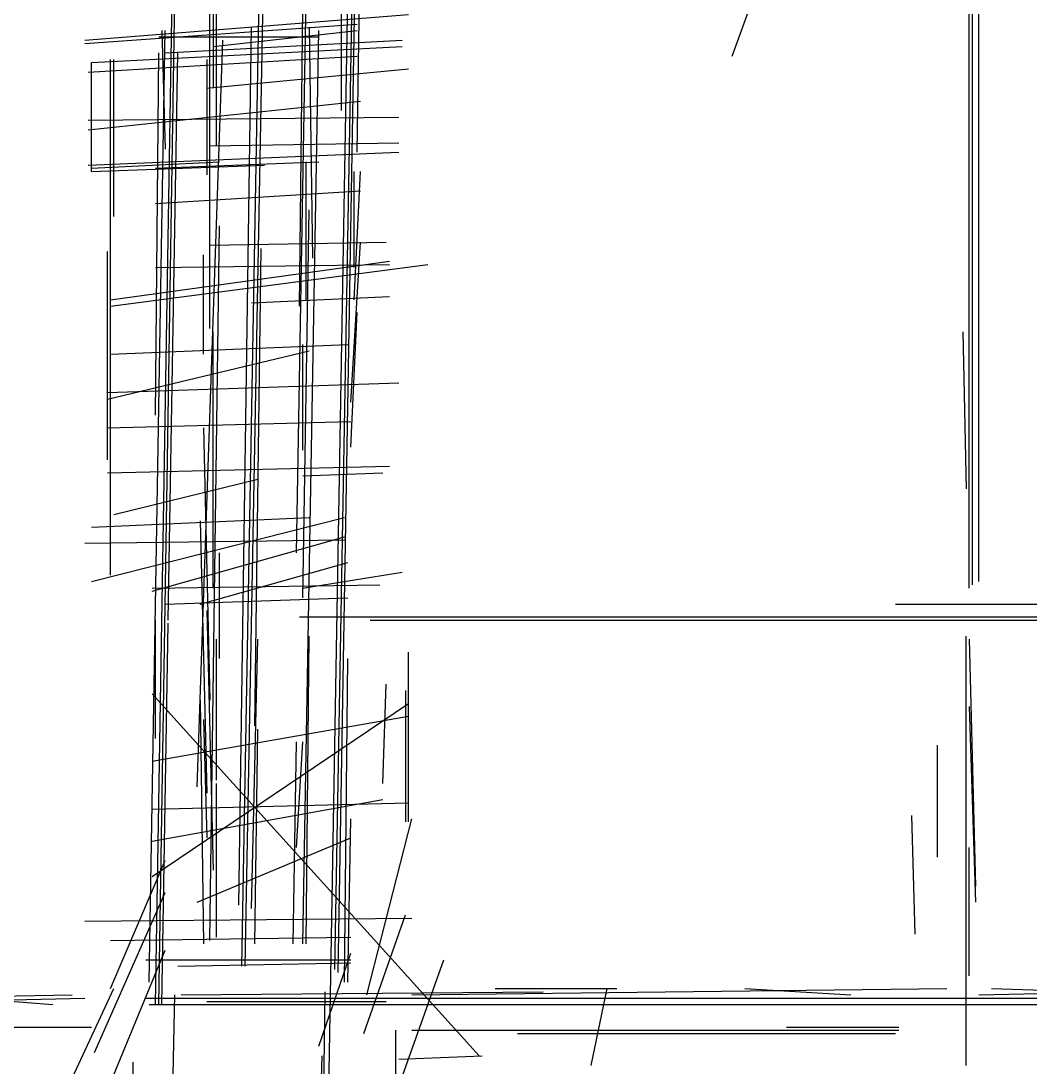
# Model space of a CAD drawing. Header units: metres. Extents: x 0.1 to 46.8, y -33.1 to 0.
# Drawn here: x 4.87 to 8.02, y -19.795 to -16.53 of the extents above; entities that cross this region are included whole.
import ezdxf

# ---------------------------------------------------------------- set-up
doc = ezdxf.new("R2010")
doc.units = ezdxf.units.M
doc.layers.add('Lines', color=7, linetype='Continuous')
doc.layers.add('Walls', color=2, linetype='Continuous')

msp = doc.modelspace()

# ---------------------------------------------------------------- linework, layer by layer
at = {"layer": 'Lines'}
for p, q in [((5.76, -23.91), (6.05, -7.4)), ((5.56, -19.48), (5.77, -7.6)), ((5.85, -19.49), (6.06, -7.59)), ((5.29, -19.6), (5.49, -7.62)), ((5.86, -19.5), (6.06, -7.83)), ((5.57, -19.48), (5.68, -13.58)), ((5.73, -18.19), (5.81, -13.59)), ((5.3, -19.6), (5.39, -14.01)), ((5.46, -17.49), (5.46, -14.07)), ((5.92, -16.94), (5.96, -14.13)), ((7.84, -18.29), (7.84, -15.15)), ((5.48, -16.92), (5.48, -15.21)), ((7.83, -18.3), (7.83, -15.25)), ((7.86, -18.28), (7.86, -15.36)), ((5.47, -16.18), (5.47, -16.74)), ((7.09, -16.64), (7.17, -16.42)), ((5.87, -16.46), (5.87, -16.81)), ((5.07, -16.59), (6.08, -16.51)), ((5.74, -17.42), (5.75, -16.49)), ((5.07, -16.6), (5.92, -16.54)), ((5.55, -19.29), (5.59, -16.55)), ((5.77, -16.55), (5.78, -17.27)), ((5.27, -19.53), (5.32, -16.56)), ((5.3, -16.58), (5.8, -16.58)), ((5.31, -16.56), (5.32, -16.93)), ((5.47, -16.61), (5.92, -16.56)), ((5.75, -19.41), (5.8, -16.56)), ((5.09, -16.66), (6.06, -16.61)), ((5.32, -16.63), (6.06, -16.59)), ((5.42, -18.92), (5.5, -16.59)), ((5.08, -16.69), (5.92, -16.64)), ((5.15, -18.26), (5.15, -16.65)), ((5.16, -17.14), (5.16, -16.65)), ((5.29, -17.76), (5.3, -16.63)), ((5.33, -18.4), (5.36, -16.63)), ((5.45, -16.65), (5.45, -17.01)), ((5.09, -17), (5.09, -16.66)), ((5.45, -16.74), (6.08, -16.68)), ((5.08, -16.87), (5.93, -16.78)), ((5.08, -16.84), (6.05, -16.83)), ((5.46, -16.92), (6.05, -16.91)), ((5.08, -16.98), (6.05, -16.94)), ((5.09, -16.99), (5.49, -16.97)), ((5.29, -16.99), (5.8, -16.97)), ((5.76, -17.4), (5.76, -16.97)), ((5.09, -17), (5.63, -16.98)), ((5.91, -17.3), (5.91, -17)), ((5.91, -17.4), (5.93, -17)), ((5.29, -17.1), (5.93, -17.06)), ((5.75, -18.33), (5.77, -17.12)), ((5.46, -19.4), (5.49, -17.17)), ((5.46, -17.23), (6.01, -17.22)), ((5.9, -17.72), (5.93, -17.22)), ((5.14, -17.9), (5.14, -17.25)), ((5.44, -17.57), (5.44, -17.26)), ((5.6, -18.73), (5.62, -17.24)), ((5.15, -17.4), (6.02, -17.28)), ((5.15, -17.42), (6.14, -17.29)), ((5.29, -17.3), (6.02, -17.29)), ((5.59, -17.41), (6.02, -17.39)), ((5.9, -17.86), (5.92, -17.44)), ((5.47, -18.3), (5.47, -17.5)), ((7.81, -17.5), (7.82, -17.99)), ((5.14, -17.71), (5.77, -17.56)), ((5.15, -17.57), (5.89, -17.54)), ((5.75, -17.87), (5.75, -17.54)), ((5.14, -17.69), (6.05, -17.66)), ((5.14, -17.8), (5.9, -17.78)), ((5.44, -17.8), (5.46, -18.65)), ((5.14, -17.94), (6.02, -17.92)), ((5.75, -17.95), (6, -17.94)), ((5.16, -18.07), (5.61, -17.96)), ((5.09, -18.28), (5.88, -18.08)), ((5.09, -18.11), (5.77, -18.08)), ((5.43, -18.09), (5.45, -18.94)), ((5.07, -18.16), (5.88, -18.15)), ((5.28, -18.31), (5.88, -18.14)), ((5.49, -18.52), (5.49, -18.19)), ((5.43, -18.35), (5.89, -18.22)), ((5.75, -18.3), (6.06, -18.25)), ((5.28, -18.3), (5.99, -18.29)), ((5.32, -18.35), (5.89, -18.33)), ((5.45, -18.37), (5.47, -19.18)), ((7.6, -18.35), (8.1, -18.35)), ((5.29, -18.77), (5.29, -18.4)), ((5.31, -19.6), (5.33, -18.41)), ((5.74, -18.39), (31.5, -18.39)), ((5.96, -18.4), (31.5, -18.4)), ((5.48, -18.9), (5.48, -18.46)), ((5.59, -19.3), (5.61, -18.46)), ((5.76, -19.41), (5.77, -18.45)), ((7.82, -19.79), (7.82, -18.45)), ((7.83, -18.46), (7.85, -19.23)), ((6.08, -19.03), (6.08, -18.5)), ((5.88, -19.53), (5.89, -18.52)), ((6, -18.91), (6.01, -18.6)), ((5.28, -18.63), (6.3, -19.76)), ((6.07, -18.62), (6.07, -19.03)), ((5.28, -19.2), (6.08, -18.66)), ((5.43, -18.65), (5.44, -19.41)), ((7.83, -18.67), (7.85, -19.28)), ((5.28, -18.84), (6.08, -18.7)), ((5.44, -18.71), (5.45, -19.08)), ((5.6, -19.41), (5.61, -18.74)), ((5.72, -19.41), (5.73, -18.78)), ((5.73, -19.11), (5.75, -18.78)), ((7.73, -18.79), (7.73, -19.14)), ((5.48, -19.39), (5.48, -18.91)), ((5.28, -19.09), (6, -18.96)), ((5.28, -18.99), (6.08, -18.97)), ((5.89, -19.53), (5.9, -19.02)), ((5.95, -19.57), (6.09, -19.02)), ((7.65, -19.01), (7.66, -19.38)), ((5.42, -19.28), (5.9, -19.08)), ((7.83, -19.51), (7.83, -19.11)), ((5.15, -19.55), (5.32, -19.15)), ((5.1, -19.75), (5.32, -19.25)), ((5.94, -19.69), (6.07, -19.32)), ((5.07, -19.34), (6.09, -19.33)), ((5.15, -19.4), (5.9, -19.39)), ((5.13, -19.89), (5.32, -19.43)), ((5.8, -19.73), (5.9, -19.44)), ((5.26, -19.46), (5.9, -19.46)), ((5.36, -19.48), (5.9, -19.47)), ((6.03, -19.91), (6.19, -19.46)), ((5.03, -19.83), (5.16, -19.55)), ((6.09, -19.57), (7.76, -19.55)), ((6.35, -19.55), (6.73, -19.55)), ((6.65, -19.79), (6.7, -19.55)), ((7.13, -19.55), (7.46, -19.57)), ((7.86, -19.57), (8.71, -19.55)), ((7.9, -19.55), (8.52, -19.57)), ((2.93, -19.6), (5.03, -19.57)), ((4.23, -19.6), (5.07, -19.58)), ((4.6, -19.57), (4.97, -19.6)), ((5.26, -24.41), (5.35, -19.57)), ((5.26, -19.58), (13.94, -19.58)), ((5.37, -19.57), (6.5, -19.56)), ((5.45, -19.59), (6.01, -19.59)), ((5.75, -23.91), (5.82, -19.56)), ((5.27, -19.6), (36.37, -19.6)), ((4.58, -19.67), (5.09, -19.67)), ((6.04, -20.05), (6.04, -19.68)), ((6.09, -19.68), (7.61, -19.68)), ((7.26, -19.67), (7.61, -19.67)), ((6.42, -19.69), (7.6, -19.69)), ((5.22, -20.18), (5.22, -19.78)), ((5.8, -20.13), (5.81, -19.76)), ((6.05, -19.77), (6.31, -19.76))]:
    msp.add_line(p, q, dxfattribs=at)
at = {"layer": 'Walls'}
for p, q in [((5.76, -23.91), (6.05, -7.4)), ((5.76, -23.91), (6.05, -7.4)), ((5.76, -23.91), (6.05, -7.4)), ((5.76, -23.91), (6.05, -7.4)), ((5.76, -23.91), (6.05, -7.4)), ((5.76, -23.91), (6.05, -7.4)), ((5.76, -23.91), (6.05, -7.4)), ((5.76, -23.91), (6.05, -7.4)), ((5.76, -23.91), (6.05, -7.4)), ((5.76, -23.91), (6.05, -7.4)), ((5.76, -23.91), (6.05, -7.4)), ((5.76, -23.91), (6.05, -7.4)), ((5.56, -19.48), (5.77, -7.6)), ((5.56, -19.48), (5.77, -7.6)), ((5.56, -19.48), (5.77, -7.6)), ((5.56, -19.48), (5.77, -7.6)), ((5.56, -19.48), (5.77, -7.6)), ((5.56, -19.48), (5.77, -7.6)), ((5.56, -19.48), (5.77, -7.6)), ((5.56, -19.48), (5.77, -7.6)), ((5.56, -19.48), (5.77, -7.6)), ((5.56, -19.48), (5.77, -7.6)), ((5.85, -19.49), (6.06, -7.59)), ((5.85, -19.49), (6.06, -7.59)), ((5.85, -19.49), (6.06, -7.59)), ((5.85, -19.49), (6.06, -7.59)), ((5.85, -19.49), (6.06, -7.59)), ((5.85, -19.49), (6.06, -7.59)), ((5.85, -19.49), (6.06, -7.59)), ((5.29, -19.6), (5.49, -7.62)), ((5.29, -19.6), (5.49, -7.62)), ((5.29, -19.6), (5.49, -7.62)), ((5.29, -19.6), (5.49, -7.62)), ((5.29, -19.6), (5.49, -7.62)), ((5.29, -19.6), (5.49, -7.62)), ((5.29, -19.6), (5.49, -7.62)), ((5.29, -19.6), (5.49, -7.62)), ((5.29, -19.6), (5.49, -7.62)), ((5.86, -19.5), (6.06, -7.83)), ((5.86, -19.5), (6.06, -7.83)), ((5.86, -19.5), (6.06, -7.83)), ((5.86, -19.5), (6.06, -7.83)), ((5.86, -19.5), (6.06, -7.83)), ((5.86, -19.5), (6.06, -7.83)), ((5.86, -19.5), (6.06, -7.83)), ((5.86, -19.5), (6.06, -7.83)), ((5.57, -19.48), (5.68, -13.58)), ((5.57, -19.48), (5.68, -13.58)), ((5.57, -19.48), (5.68, -13.58)), ((5.57, -19.48), (5.68, -13.58)), ((5.57, -19.48), (5.68, -13.58)), ((5.57, -19.48), (5.68, -13.58)), ((5.57, -19.48), (5.68, -13.58)), ((5.57, -19.48), (5.68, -13.58)), ((5.57, -19.48), (5.68, -13.58)), ((5.57, -19.48), (5.68, -13.58)), ((5.73, -18.19), (5.81, -13.59)), ((5.73, -18.19), (5.81, -13.59)), ((5.73, -18.19), (5.81, -13.59)), ((5.73, -18.19), (5.81, -13.59)), ((5.73, -18.19), (5.81, -13.59)), ((5.73, -18.19), (5.81, -13.59)), ((5.73, -18.19), (5.81, -13.59)), ((5.73, -18.19), (5.81, -13.59)), ((5.73, -18.19), (5.81, -13.59)), ((5.73, -18.19), (5.81, -13.59)), ((5.73, -18.19), (5.81, -13.59)), ((5.73, -18.19), (5.81, -13.59)), ((5.73, -18.19), (5.81, -13.59)), ((5.3, -19.6), (5.39, -14.01)), ((5.3, -19.6), (5.39, -14.01)), ((5.3, -19.6), (5.39, -14.01)), ((5.3, -19.6), (5.39, -14.01)), ((5.3, -19.6), (5.39, -14.01)), ((5.3, -19.6), (5.39, -14.01)), ((5.3, -19.6), (5.39, -14.01)), ((5.3, -19.6), (5.39, -14.01)), ((5.3, -19.6), (5.39, -14.01)), ((5.46, -17.49), (5.46, -14.07)), ((5.46, -17.49), (5.46, -14.07)), ((5.46, -17.49), (5.46, -14.07)), ((5.46, -17.49), (5.46, -14.07)), ((5.46, -17.49), (5.46, -14.07)), ((5.46, -17.49), (5.46, -14.07)), ((5.46, -17.49), (5.46, -14.07)), ((5.46, -17.49), (5.46, -14.07)), ((5.46, -17.49), (5.46, -14.07)), ((5.46, -17.49), (5.46, -14.07)), ((5.46, -17.49), (5.46, -14.07)), ((5.46, -17.49), (5.46, -14.07)), ((5.46, -17.49), (5.46, -14.07)), ((5.46, -17.49), (5.46, -14.07)), ((5.92, -16.94), (5.96, -14.13)), ((5.92, -16.94), (5.96, -14.13)), ((5.92, -16.94), (5.96, -14.13)), ((5.92, -16.94), (5.96, -14.13)), ((5.92, -16.94), (5.96, -14.13)), ((5.92, -16.94), (5.96, -14.13)), ((5.92, -16.94), (5.96, -14.13)), ((5.92, -16.94), (5.96, -14.13)), ((5.92, -16.94), (5.96, -14.13)), ((5.92, -16.94), (5.96, -14.13)), ((5.92, -16.94), (5.96, -14.13)), ((5.92, -16.94), (5.96, -14.13)), ((5.92, -16.94), (5.96, -14.13)), ((7.84, -18.29), (7.84, -15.15)), ((7.84, -18.29), (7.84, -15.15)), ((7.84, -18.29), (7.84, -15.15)), ((5.48, -16.92), (5.48, -15.21)), ((5.48, -16.92), (5.48, -15.21)), ((5.48, -16.92), (5.48, -15.21)), ((5.48, -16.92), (5.48, -15.21)), ((5.48, -16.92), (5.48, -15.21)), ((5.48, -16.92), (5.48, -15.21)), ((5.48, -16.92), (5.48, -15.21)), ((5.48, -16.92), (5.48, -15.21)), ((5.48, -16.92), (5.48, -15.21)), ((5.48, -16.92), (5.48, -15.21)), ((5.48, -16.92), (5.48, -15.21)), ((5.48, -16.92), (5.48, -15.21)), ((5.48, -16.92), (5.48, -15.21)), ((5.48, -16.92), (5.48, -15.21)), ((7.83, -18.3), (7.83, -15.25)), ((7.83, -18.3), (7.83, -15.25)), ((7.83, -18.3), (7.83, -15.25)), ((7.86, -18.28), (7.86, -15.36)), ((7.86, -18.28), (7.86, -15.36)), ((7.86, -18.28), (7.86, -15.36)), ((7.86, -18.28), (7.86, -15.36)), ((5.47, -16.18), (5.47, -16.74)), ((5.47, -16.18), (5.47, -16.74)), ((5.47, -16.18), (5.47, -16.74)), ((5.47, -16.18), (5.47, -16.74)), ((5.47, -16.18), (5.47, -16.74)), ((5.47, -16.18), (5.47, -16.74)), ((5.47, -16.18), (5.47, -16.74)), ((5.47, -16.18), (5.47, -16.74)), ((5.47, -16.18), (5.47, -16.74)), ((5.47, -16.18), (5.47, -16.74)), ((5.07, -16.59), (6.08, -16.51)), ((5.07, -16.59), (6.08, -16.51)), ((5.07, -16.59), (6.08, -16.51)), ((5.07, -16.59), (6.08, -16.51)), ((5.07, -16.59), (6.08, -16.51)), ((5.07, -16.59), (6.08, -16.51)), ((5.07, -16.59), (6.08, -16.51)), ((5.07, -16.59), (6.08, -16.51)), ((5.07, -16.59), (6.08, -16.51)), ((5.07, -16.59), (6.08, -16.51)), ((5.07, -16.59), (6.08, -16.51)), ((5.07, -16.59), (6.08, -16.51)), ((5.07, -16.59), (6.08, -16.51)), ((5.07, -16.59), (6.08, -16.51)), ((5.07, -16.59), (6.08, -16.51)), ((5.07, -16.59), (6.08, -16.51)), ((5.07, -16.59), (6.08, -16.51)), ((5.07, -16.59), (6.08, -16.51)), ((5.07, -16.59), (6.08, -16.51)), ((5.07, -16.59), (6.08, -16.51)), ((5.07, -16.59), (6.08, -16.51)), ((5.07, -16.59), (6.08, -16.51)), ((5.74, -17.42), (5.75, -16.49)), ((5.74, -17.42), (5.75, -16.49)), ((5.74, -17.42), (5.75, -16.49)), ((5.74, -17.42), (5.75, -16.49)), ((5.74, -17.42), (5.75, -16.49)), ((5.74, -17.42), (5.75, -16.49)), ((5.74, -17.42), (5.75, -16.49)), ((5.74, -17.42), (5.75, -16.49)), ((5.07, -16.6), (5.92, -16.54)), ((5.07, -16.6), (5.92, -16.54)), ((5.07, -16.6), (5.92, -16.54)), ((5.07, -16.6), (5.92, -16.54)), ((5.07, -16.6), (5.92, -16.54)), ((5.07, -16.6), (5.92, -16.54)), ((5.07, -16.6), (5.92, -16.54)), ((5.07, -16.6), (5.92, -16.54)), ((5.07, -16.6), (5.92, -16.54)), ((5.07, -16.6), (5.92, -16.54)), ((5.07, -16.6), (5.92, -16.54)), ((5.07, -16.6), (5.92, -16.54)), ((5.07, -16.6), (5.92, -16.54)), ((5.07, -16.6), (5.92, -16.54)), ((5.07, -16.6), (5.92, -16.54)), ((5.07, -16.6), (5.92, -16.54)), ((5.07, -16.6), (5.92, -16.54)), ((5.07, -16.6), (5.92, -16.54)), ((5.07, -16.6), (5.92, -16.54)), ((5.07, -16.6), (5.92, -16.54)), ((5.07, -16.6), (5.92, -16.54)), ((5.07, -16.6), (5.92, -16.54)), ((5.07, -16.6), (5.92, -16.54)), ((5.07, -16.6), (5.92, -16.54)), ((5.55, -19.29), (5.59, -16.55)), ((5.55, -19.29), (5.59, -16.55)), ((5.55, -19.29), (5.59, -16.55)), ((5.55, -19.29), (5.59, -16.55)), ((5.55, -19.29), (5.59, -16.55)), ((5.55, -19.29), (5.59, -16.55)), ((5.55, -19.29), (5.59, -16.55)), ((5.55, -19.29), (5.59, -16.55)), ((5.55, -19.29), (5.59, -16.55)), ((5.55, -19.29), (5.59, -16.55)), ((5.55, -19.29), (5.59, -16.55)), ((5.55, -19.29), (5.59, -16.55)), ((5.77, -16.55), (5.78, -17.27)), ((5.77, -16.55), (5.78, -17.27)), ((5.77, -16.55), (5.78, -17.27)), ((5.77, -16.55), (5.78, -17.27)), ((5.77, -16.55), (5.78, -17.27)), ((5.77, -16.55), (5.78, -17.27)), ((5.27, -19.53), (5.32, -16.56)), ((5.27, -19.53), (5.32, -16.56)), ((5.27, -19.53), (5.32, -16.56)), ((5.27, -19.53), (5.32, -16.56)), ((5.27, -19.53), (5.32, -16.56)), ((5.27, -19.53), (5.32, -16.56)), ((5.27, -19.53), (5.32, -16.56)), ((5.27, -19.53), (5.32, -16.56)), ((5.27, -19.53), (5.32, -16.56)), ((5.27, -19.53), (5.32, -16.56)), ((5.27, -19.53), (5.32, -16.56)), ((5.27, -19.53), (5.32, -16.56)), ((5.27, -19.53), (5.32, -16.56)), ((5.3, -16.58), (5.8, -16.58)), ((5.3, -16.58), (5.8, -16.58)), ((5.3, -16.58), (5.8, -16.58)), ((5.3, -16.58), (5.8, -16.58)), ((5.3, -16.58), (5.8, -16.58)), ((5.3, -16.58), (5.8, -16.58)), ((5.3, -16.58), (5.8, -16.58)), ((5.3, -16.58), (5.8, -16.58)), ((5.3, -16.58), (5.8, -16.58)), ((5.3, -16.58), (5.8, -16.58)), ((5.3, -16.58), (5.8, -16.58)), ((5.3, -16.58), (5.8, -16.58)), ((5.3, -16.58), (5.8, -16.58)), ((5.3, -16.58), (5.8, -16.58)), ((5.3, -16.58), (5.8, -16.58)), ((5.3, -16.58), (5.8, -16.58)), ((5.3, -16.58), (5.8, -16.58)), ((5.3, -16.58), (5.8, -16.58)), ((5.3, -16.58), (5.8, -16.58)), ((5.3, -16.58), (5.8, -16.58)), ((5.3, -16.58), (5.8, -16.58)), ((5.3, -16.58), (5.8, -16.58)), ((5.3, -16.58), (5.8, -16.58)), ((5.75, -19.41), (5.8, -16.56)), ((5.75, -19.41), (5.8, -16.56)), ((5.75, -19.41), (5.8, -16.56)), ((5.75, -19.41), (5.8, -16.56)), ((5.75, -19.41), (5.8, -16.56)), ((5.75, -19.41), (5.8, -16.56)), ((5.75, -19.41), (5.8, -16.56)), ((5.75, -19.41), (5.8, -16.56)), ((5.75, -19.41), (5.8, -16.56)), ((5.75, -19.41), (5.8, -16.56)), ((5.75, -19.41), (5.8, -16.56)), ((5.75, -19.41), (5.8, -16.56)), ((5.09, -16.66), (6.06, -16.61)), ((5.09, -16.66), (6.06, -16.61)), ((5.09, -16.66), (6.06, -16.61)), ((5.09, -16.66), (6.06, -16.61)), ((5.09, -16.66), (6.06, -16.61)), ((5.09, -16.66), (6.06, -16.61)), ((5.09, -16.66), (6.06, -16.61)), ((5.09, -16.66), (6.06, -16.61)), ((5.09, -16.66), (6.06, -16.61)), ((5.09, -16.66), (6.06, -16.61)), ((5.09, -16.66), (6.06, -16.61)), ((5.09, -16.66), (6.06, -16.61)), ((5.09, -16.66), (6.06, -16.61)), ((5.09, -16.66), (6.06, -16.61)), ((5.09, -16.66), (6.06, -16.61)), ((5.09, -16.66), (6.06, -16.61)), ((5.09, -16.66), (6.06, -16.61)), ((5.09, -16.66), (6.06, -16.61)), ((5.09, -16.66), (6.06, -16.61)), ((5.09, -16.66), (6.06, -16.61)), ((5.09, -16.66), (6.06, -16.61)), ((5.09, -16.66), (6.06, -16.61)), ((5.09, -16.66), (6.06, -16.61)), ((5.32, -16.63), (6.06, -16.59)), ((5.32, -16.63), (6.06, -16.59)), ((5.32, -16.63), (6.06, -16.59)), ((5.32, -16.63), (6.06, -16.59)), ((5.32, -16.63), (6.06, -16.59)), ((5.32, -16.63), (6.06, -16.59)), ((5.32, -16.63), (6.06, -16.59)), ((5.32, -16.63), (6.06, -16.59)), ((5.32, -16.63), (6.06, -16.59)), ((5.32, -16.63), (6.06, -16.59)), ((5.32, -16.63), (6.06, -16.59)), ((5.32, -16.63), (6.06, -16.59)), ((5.32, -16.63), (6.06, -16.59)), ((5.32, -16.63), (6.06, -16.59)), ((5.32, -16.63), (6.06, -16.59)), ((5.32, -16.63), (6.06, -16.59)), ((5.32, -16.63), (6.06, -16.59)), ((5.32, -16.63), (6.06, -16.59)), ((5.32, -16.63), (6.06, -16.59)), ((5.32, -16.63), (6.06, -16.59)), ((5.32, -16.63), (6.06, -16.59)), ((5.32, -16.63), (6.06, -16.59)), ((5.42, -18.92), (5.5, -16.59)), ((5.42, -18.92), (5.5, -16.59)), ((5.42, -18.92), (5.5, -16.59)), ((5.42, -18.92), (5.5, -16.59)), ((5.42, -18.92), (5.5, -16.59)), ((5.42, -18.92), (5.5, -16.59)), ((5.42, -18.92), (5.5, -16.59)), ((5.42, -18.92), (5.5, -16.59)), ((5.42, -18.92), (5.5, -16.59)), ((5.42, -18.92), (5.5, -16.59)), ((5.42, -18.92), (5.5, -16.59)), ((5.42, -18.92), (5.5, -16.59)), ((5.42, -18.92), (5.5, -16.59)), ((5.08, -16.69), (5.92, -16.64)), ((5.08, -16.69), (5.92, -16.64)), ((5.08, -16.69), (5.92, -16.64)), ((5.08, -16.69), (5.92, -16.64)), ((5.08, -16.69), (5.92, -16.64)), ((5.08, -16.69), (5.92, -16.64)), ((5.08, -16.69), (5.92, -16.64)), ((5.08, -16.69), (5.92, -16.64)), ((5.08, -16.69), (5.92, -16.64)), ((5.08, -16.69), (5.92, -16.64)), ((5.08, -16.69), (5.92, -16.64)), ((5.08, -16.69), (5.92, -16.64)), ((5.08, -16.69), (5.92, -16.64)), ((5.08, -16.69), (5.92, -16.64)), ((5.08, -16.69), (5.92, -16.64)), ((5.08, -16.69), (5.92, -16.64)), ((5.08, -16.69), (5.92, -16.64)), ((5.08, -16.69), (5.92, -16.64)), ((5.08, -16.69), (5.92, -16.64)), ((5.08, -16.69), (5.92, -16.64)), ((5.08, -16.69), (5.92, -16.64)), ((5.08, -16.69), (5.92, -16.64)), ((5.08, -16.69), (5.92, -16.64)), ((5.08, -16.69), (5.92, -16.64)), ((5.15, -18.26), (5.15, -16.65)), ((5.15, -18.26), (5.15, -16.65)), ((5.15, -18.26), (5.15, -16.65)), ((5.15, -18.26), (5.15, -16.65)), ((5.15, -18.26), (5.15, -16.65)), ((5.15, -18.26), (5.15, -16.65)), ((5.15, -18.26), (5.15, -16.65)), ((5.15, -18.26), (5.15, -16.65)), ((5.15, -18.26), (5.15, -16.65)), ((5.15, -18.26), (5.15, -16.65)), ((5.15, -18.26), (5.15, -16.65)), ((5.29, -17.76), (5.3, -16.63)), ((5.29, -17.76), (5.3, -16.63)), ((5.29, -17.76), (5.3, -16.63)), ((5.29, -17.76), (5.3, -16.63)), ((5.29, -17.76), (5.3, -16.63)), ((5.29, -17.76), (5.3, -16.63)), ((5.29, -17.76), (5.3, -16.63)), ((5.29, -17.76), (5.3, -16.63)), ((5.29, -17.76), (5.3, -16.63)), ((5.29, -17.76), (5.3, -16.63)), ((5.29, -17.76), (5.3, -16.63)), ((5.29, -17.76), (5.3, -16.63)), ((5.29, -17.76), (5.3, -16.63)), ((5.33, -18.4), (5.36, -16.63)), ((5.33, -18.4), (5.36, -16.63)), ((5.33, -18.4), (5.36, -16.63)), ((5.33, -18.4), (5.36, -16.63)), ((5.33, -18.4), (5.36, -16.63)), ((5.33, -18.4), (5.36, -16.63)), ((5.33, -18.4), (5.36, -16.63)), ((5.33, -18.4), (5.36, -16.63)), ((5.33, -18.4), (5.36, -16.63)), ((5.33, -18.4), (5.36, -16.63)), ((5.33, -18.4), (5.36, -16.63)), ((5.33, -18.4), (5.36, -16.63)), ((5.33, -18.4), (5.36, -16.63)), ((5.33, -18.4), (5.36, -16.63)), ((5.33, -18.4), (5.36, -16.63)), ((5.33, -18.4), (5.36, -16.63)), ((5.45, -16.74), (6.08, -16.68)), ((5.45, -16.74), (6.08, -16.68)), ((5.45, -16.74), (6.08, -16.68)), ((5.45, -16.74), (6.08, -16.68)), ((5.45, -16.74), (6.08, -16.68)), ((5.45, -16.74), (6.08, -16.68)), ((5.45, -16.74), (6.08, -16.68)), ((5.45, -16.74), (6.08, -16.68)), ((5.45, -16.74), (6.08, -16.68)), ((5.45, -16.74), (6.08, -16.68)), ((5.45, -16.74), (6.08, -16.68)), ((5.45, -16.74), (6.08, -16.68)), ((5.45, -16.74), (6.08, -16.68)), ((5.45, -16.74), (6.08, -16.68)), ((5.45, -16.74), (6.08, -16.68)), ((5.45, -16.74), (6.08, -16.68)), ((5.45, -16.74), (6.08, -16.68)), ((5.45, -16.74), (6.08, -16.68)), ((5.45, -16.74), (6.08, -16.68)), ((5.45, -16.74), (6.08, -16.68)), ((5.45, -16.74), (6.08, -16.68)), ((5.45, -16.74), (6.08, -16.68)), ((5.45, -16.74), (6.08, -16.68)), ((5.45, -16.74), (6.08, -16.68)), ((5.45, -16.74), (6.08, -16.68)), ((5.45, -16.74), (6.08, -16.68)), ((5.08, -16.87), (5.93, -16.78)), ((5.08, -16.87), (5.93, -16.78)), ((5.08, -16.87), (5.93, -16.78)), ((5.08, -16.87), (5.93, -16.78)), ((5.08, -16.87), (5.93, -16.78)), ((5.08, -16.87), (5.93, -16.78)), ((5.08, -16.87), (5.93, -16.78)), ((5.08, -16.87), (5.93, -16.78)), ((5.08, -16.87), (5.93, -16.78)), ((5.08, -16.87), (5.93, -16.78)), ((5.08, -16.87), (5.93, -16.78)), ((5.08, -16.87), (5.93, -16.78)), ((5.08, -16.87), (5.93, -16.78)), ((5.08, -16.87), (5.93, -16.78)), ((5.08, -16.87), (5.93, -16.78)), ((5.08, -16.87), (5.93, -16.78)), ((5.08, -16.87), (5.93, -16.78)), ((5.08, -16.87), (5.93, -16.78)), ((5.08, -16.87), (5.93, -16.78)), ((5.08, -16.87), (5.93, -16.78)), ((5.08, -16.87), (5.93, -16.78)), ((5.08, -16.87), (5.93, -16.78)), ((5.08, -16.87), (5.93, -16.78)), ((5.08, -16.87), (5.93, -16.78)), ((5.08, -16.87), (5.93, -16.78)), ((5.08, -16.87), (5.93, -16.78)), ((5.08, -16.84), (6.05, -16.83)), ((5.08, -16.84), (6.05, -16.83)), ((5.08, -16.84), (6.05, -16.83)), ((5.08, -16.84), (6.05, -16.83)), ((5.08, -16.84), (6.05, -16.83)), ((5.08, -16.84), (6.05, -16.83)), ((5.08, -16.84), (6.05, -16.83)), ((5.08, -16.84), (6.05, -16.83)), ((5.08, -16.84), (6.05, -16.83)), ((5.08, -16.84), (6.05, -16.83)), ((5.08, -16.84), (6.05, -16.83)), ((5.08, -16.84), (6.05, -16.83)), ((5.08, -16.84), (6.05, -16.83)), ((5.08, -16.84), (6.05, -16.83)), ((5.08, -16.84), (6.05, -16.83)), ((5.08, -16.84), (6.05, -16.83)), ((5.08, -16.84), (6.05, -16.83)), ((5.08, -16.84), (6.05, -16.83)), ((5.08, -16.84), (6.05, -16.83)), ((5.08, -16.84), (6.05, -16.83)), ((5.08, -16.84), (6.05, -16.83)), ((5.08, -16.84), (6.05, -16.83)), ((5.08, -16.84), (6.05, -16.83)), ((5.08, -16.84), (6.05, -16.83)), ((5.08, -16.84), (6.05, -16.83)), ((5.46, -16.92), (6.05, -16.91)), ((5.46, -16.92), (6.05, -16.91)), ((5.46, -16.92), (6.05, -16.91)), ((5.46, -16.92), (6.05, -16.91)), ((5.46, -16.92), (6.05, -16.91)), ((5.46, -16.92), (6.05, -16.91)), ((5.46, -16.92), (6.05, -16.91)), ((5.46, -16.92), (6.05, -16.91)), ((5.46, -16.92), (6.05, -16.91)), ((5.46, -16.92), (6.05, -16.91)), ((5.46, -16.92), (6.05, -16.91)), ((5.46, -16.92), (6.05, -16.91)), ((5.46, -16.92), (6.05, -16.91)), ((5.46, -16.92), (6.05, -16.91)), ((5.46, -16.92), (6.05, -16.91)), ((5.46, -16.92), (6.05, -16.91)), ((5.46, -16.92), (6.05, -16.91)), ((5.46, -16.92), (6.05, -16.91)), ((5.46, -16.92), (6.05, -16.91)), ((5.46, -16.92), (6.05, -16.91)), ((5.46, -16.92), (6.05, -16.91)), ((5.46, -16.92), (6.05, -16.91)), ((5.46, -16.92), (6.05, -16.91)), ((5.46, -16.92), (6.05, -16.91)), ((5.46, -16.92), (6.05, -16.91)), ((5.46, -16.92), (6.05, -16.91)), ((5.46, -16.92), (6.05, -16.91)), ((5.46, -16.92), (6.05, -16.91)), ((5.46, -16.92), (6.05, -16.91)), ((5.08, -16.98), (6.05, -16.94)), ((5.08, -16.98), (6.05, -16.94)), ((5.08, -16.98), (6.05, -16.94)), ((5.08, -16.98), (6.05, -16.94)), ((5.08, -16.98), (6.05, -16.94)), ((5.08, -16.98), (6.05, -16.94)), ((5.08, -16.98), (6.05, -16.94)), ((5.08, -16.98), (6.05, -16.94)), ((5.08, -16.98), (6.05, -16.94)), ((5.08, -16.98), (6.05, -16.94)), ((5.08, -16.98), (6.05, -16.94)), ((5.08, -16.98), (6.05, -16.94)), ((5.08, -16.98), (6.05, -16.94)), ((5.08, -16.98), (6.05, -16.94)), ((5.08, -16.98), (6.05, -16.94)), ((5.08, -16.98), (6.05, -16.94)), ((5.08, -16.98), (6.05, -16.94)), ((5.08, -16.98), (6.05, -16.94)), ((5.08, -16.98), (6.05, -16.94)), ((5.08, -16.98), (6.05, -16.94)), ((5.08, -16.98), (6.05, -16.94)), ((5.08, -16.98), (6.05, -16.94)), ((5.08, -16.98), (6.05, -16.94)), ((5.08, -16.98), (6.05, -16.94)), ((5.29, -16.99), (5.8, -16.97)), ((5.29, -16.99), (5.8, -16.97)), ((5.29, -16.99), (5.8, -16.97)), ((5.29, -16.99), (5.8, -16.97)), ((5.29, -16.99), (5.8, -16.97)), ((5.29, -16.99), (5.8, -16.97)), ((5.29, -16.99), (5.8, -16.97)), ((5.29, -16.99), (5.8, -16.97)), ((5.29, -16.99), (5.8, -16.97)), ((5.29, -16.99), (5.8, -16.97)), ((5.29, -16.99), (5.8, -16.97)), ((5.29, -16.99), (5.8, -16.97)), ((5.29, -16.99), (5.8, -16.97)), ((5.29, -16.99), (5.8, -16.97)), ((5.29, -16.99), (5.8, -16.97)), ((5.29, -16.99), (5.8, -16.97)), ((5.29, -16.99), (5.8, -16.97)), ((5.29, -16.99), (5.8, -16.97)), ((5.29, -16.99), (5.8, -16.97)), ((5.29, -16.99), (5.8, -16.97)), ((5.29, -16.99), (5.8, -16.97)), ((5.29, -16.99), (5.8, -16.97)), ((5.29, -16.99), (5.8, -16.97)), ((5.29, -16.99), (5.8, -16.97)), ((5.29, -16.99), (5.8, -16.97)), ((5.09, -17), (5.63, -16.98)), ((5.09, -17), (5.63, -16.98)), ((5.09, -17), (5.63, -16.98)), ((5.09, -17), (5.63, -16.98)), ((5.09, -17), (5.63, -16.98)), ((5.09, -17), (5.63, -16.98)), ((5.09, -17), (5.63, -16.98)), ((5.09, -17), (5.63, -16.98)), ((5.09, -17), (5.63, -16.98)), ((5.09, -17), (5.63, -16.98)), ((5.09, -17), (5.63, -16.98)), ((5.09, -17), (5.63, -16.98)), ((5.09, -17), (5.63, -16.98)), ((5.09, -17), (5.63, -16.98)), ((5.09, -17), (5.63, -16.98)), ((5.09, -17), (5.63, -16.98)), ((5.09, -17), (5.63, -16.98)), ((5.09, -17), (5.63, -16.98)), ((5.09, -17), (5.63, -16.98)), ((5.09, -17), (5.63, -16.98)), ((5.09, -17), (5.63, -16.98)), ((5.09, -17), (5.63, -16.98)), ((5.09, -17), (5.63, -16.98)), ((5.09, -17), (5.63, -16.98)), ((5.09, -17), (5.63, -16.98)), ((5.09, -17), (5.63, -16.98)), ((5.09, -17), (5.63, -16.98)), ((5.09, -17), (5.63, -16.98)), ((5.29, -17.1), (5.93, -17.06)), ((5.29, -17.1), (5.93, -17.06)), ((5.29, -17.1), (5.93, -17.06)), ((5.29, -17.1), (5.93, -17.06)), ((5.29, -17.1), (5.93, -17.06)), ((5.29, -17.1), (5.93, -17.06)), ((5.29, -17.1), (5.93, -17.06)), ((5.29, -17.1), (5.93, -17.06)), ((5.29, -17.1), (5.93, -17.06)), ((5.29, -17.1), (5.93, -17.06)), ((5.29, -17.1), (5.93, -17.06)), ((5.29, -17.1), (5.93, -17.06)), ((5.29, -17.1), (5.93, -17.06)), ((5.29, -17.1), (5.93, -17.06)), ((5.29, -17.1), (5.93, -17.06)), ((5.29, -17.1), (5.93, -17.06)), ((5.29, -17.1), (5.93, -17.06)), ((5.29, -17.1), (5.93, -17.06)), ((5.29, -17.1), (5.93, -17.06)), ((5.29, -17.1), (5.93, -17.06)), ((5.29, -17.1), (5.93, -17.06)), ((5.29, -17.1), (5.93, -17.06)), ((5.29, -17.1), (5.93, -17.06)), ((5.29, -17.1), (5.93, -17.06)), ((5.29, -17.1), (5.93, -17.06)), ((5.29, -17.1), (5.93, -17.06)), ((5.29, -17.1), (5.93, -17.06)), ((5.75, -18.33), (5.77, -17.12)), ((5.75, -18.33), (5.77, -17.12)), ((5.75, -18.33), (5.77, -17.12)), ((5.75, -18.33), (5.77, -17.12)), ((5.75, -18.33), (5.77, -17.12)), ((5.75, -18.33), (5.77, -17.12)), ((5.75, -18.33), (5.77, -17.12)), ((5.75, -18.33), (5.77, -17.12)), ((5.75, -18.33), (5.77, -17.12)), ((5.75, -18.33), (5.77, -17.12)), ((5.75, -18.33), (5.77, -17.12)), ((5.75, -18.33), (5.77, -17.12)), ((5.75, -18.33), (5.77, -17.12)), ((5.75, -18.33), (5.77, -17.12)), ((5.46, -19.4), (5.49, -17.17)), ((5.46, -19.4), (5.49, -17.17)), ((5.46, -19.4), (5.49, -17.17)), ((5.46, -19.4), (5.49, -17.17)), ((5.46, -19.4), (5.49, -17.17)), ((5.46, -19.4), (5.49, -17.17)), ((5.46, -19.4), (5.49, -17.17)), ((5.46, -19.4), (5.49, -17.17)), ((5.46, -19.4), (5.49, -17.17)), ((5.46, -19.4), (5.49, -17.17)), ((5.46, -19.4), (5.49, -17.17)), ((5.46, -19.4), (5.49, -17.17)), ((5.46, -19.4), (5.49, -17.17)), ((5.46, -19.4), (5.49, -17.17)), ((5.46, -19.4), (5.49, -17.17)), ((5.46, -19.4), (5.49, -17.17)), ((5.46, -17.23), (6.01, -17.22)), ((5.46, -17.23), (6.01, -17.22)), ((5.46, -17.23), (6.01, -17.22)), ((5.46, -17.23), (6.01, -17.22)), ((5.46, -17.23), (6.01, -17.22)), ((5.46, -17.23), (6.01, -17.22)), ((5.46, -17.23), (6.01, -17.22)), ((5.46, -17.23), (6.01, -17.22)), ((5.46, -17.23), (6.01, -17.22)), ((5.46, -17.23), (6.01, -17.22)), ((5.46, -17.23), (6.01, -17.22)), ((5.46, -17.23), (6.01, -17.22)), ((5.46, -17.23), (6.01, -17.22)), ((5.46, -17.23), (6.01, -17.22)), ((5.46, -17.23), (6.01, -17.22)), ((5.46, -17.23), (6.01, -17.22)), ((5.46, -17.23), (6.01, -17.22)), ((5.46, -17.23), (6.01, -17.22)), ((5.46, -17.23), (6.01, -17.22)), ((5.46, -17.23), (6.01, -17.22)), ((5.46, -17.23), (6.01, -17.22)), ((5.46, -17.23), (6.01, -17.22)), ((5.9, -17.72), (5.93, -17.22)), ((5.9, -17.72), (5.93, -17.22)), ((5.9, -17.72), (5.93, -17.22)), ((5.9, -17.72), (5.93, -17.22)), ((5.9, -17.72), (5.93, -17.22)), ((5.9, -17.72), (5.93, -17.22)), ((5.9, -17.72), (5.93, -17.22)), ((5.9, -17.72), (5.93, -17.22)), ((5.9, -17.72), (5.93, -17.22)), ((5.9, -17.72), (5.93, -17.22)), ((5.9, -17.72), (5.93, -17.22)), ((5.9, -17.72), (5.93, -17.22)), ((5.14, -17.9), (5.14, -17.25)), ((5.14, -17.9), (5.14, -17.25)), ((5.14, -17.9), (5.14, -17.25)), ((5.14, -17.9), (5.14, -17.25)), ((5.14, -17.9), (5.14, -17.25)), ((5.14, -17.9), (5.14, -17.25)), ((5.14, -17.9), (5.14, -17.25)), ((5.14, -17.9), (5.14, -17.25)), ((5.14, -17.9), (5.14, -17.25)), ((5.14, -17.9), (5.14, -17.25)), ((5.14, -17.9), (5.14, -17.25)), ((5.14, -17.9), (5.14, -17.25)), ((5.14, -17.9), (5.14, -17.25)), ((5.6, -18.73), (5.62, -17.24)), ((5.6, -18.73), (5.62, -17.24)), ((5.6, -18.73), (5.62, -17.24)), ((5.6, -18.73), (5.62, -17.24)), ((5.6, -18.73), (5.62, -17.24)), ((5.6, -18.73), (5.62, -17.24)), ((5.6, -18.73), (5.62, -17.24)), ((5.6, -18.73), (5.62, -17.24)), ((5.6, -18.73), (5.62, -17.24)), ((5.6, -18.73), (5.62, -17.24)), ((5.6, -18.73), (5.62, -17.24)), ((5.6, -18.73), (5.62, -17.24)), ((5.15, -17.4), (6.02, -17.28)), ((5.15, -17.4), (6.02, -17.28)), ((5.15, -17.4), (6.02, -17.28)), ((5.15, -17.4), (6.02, -17.28)), ((5.15, -17.4), (6.02, -17.28)), ((5.15, -17.4), (6.02, -17.28)), ((5.15, -17.4), (6.02, -17.28)), ((5.15, -17.4), (6.02, -17.28)), ((5.15, -17.4), (6.02, -17.28)), ((5.15, -17.4), (6.02, -17.28)), ((5.15, -17.4), (6.02, -17.28)), ((5.15, -17.4), (6.02, -17.28)), ((5.15, -17.4), (6.02, -17.28)), ((5.15, -17.4), (6.02, -17.28)), ((5.15, -17.4), (6.02, -17.28)), ((5.15, -17.4), (6.02, -17.28)), ((5.15, -17.4), (6.02, -17.28)), ((5.15, -17.4), (6.02, -17.28)), ((5.15, -17.4), (6.02, -17.28)), ((5.15, -17.4), (6.02, -17.28)), ((5.15, -17.4), (6.02, -17.28)), ((5.15, -17.42), (6.14, -17.29)), ((5.15, -17.42), (6.14, -17.29)), ((5.15, -17.42), (6.14, -17.29)), ((5.15, -17.42), (6.14, -17.29)), ((5.15, -17.42), (6.14, -17.29)), ((5.15, -17.42), (6.14, -17.29)), ((5.15, -17.42), (6.14, -17.29)), ((5.15, -17.42), (6.14, -17.29)), ((5.15, -17.42), (6.14, -17.29)), ((5.15, -17.42), (6.14, -17.29)), ((5.15, -17.42), (6.14, -17.29)), ((5.15, -17.42), (6.14, -17.29)), ((5.15, -17.42), (6.14, -17.29)), ((5.15, -17.42), (6.14, -17.29)), ((5.15, -17.42), (6.14, -17.29)), ((5.15, -17.42), (6.14, -17.29)), ((5.15, -17.42), (6.14, -17.29)), ((5.15, -17.42), (6.14, -17.29)), ((5.15, -17.42), (6.14, -17.29)), ((5.15, -17.42), (6.14, -17.29)), ((5.29, -17.3), (6.02, -17.29)), ((5.29, -17.3), (6.02, -17.29)), ((5.29, -17.3), (6.02, -17.29)), ((5.29, -17.3), (6.02, -17.29)), ((5.29, -17.3), (6.02, -17.29)), ((5.29, -17.3), (6.02, -17.29)), ((5.29, -17.3), (6.02, -17.29)), ((5.29, -17.3), (6.02, -17.29)), ((5.29, -17.3), (6.02, -17.29)), ((5.29, -17.3), (6.02, -17.29)), ((5.29, -17.3), (6.02, -17.29)), ((5.29, -17.3), (6.02, -17.29)), ((5.29, -17.3), (6.02, -17.29)), ((5.29, -17.3), (6.02, -17.29)), ((5.29, -17.3), (6.02, -17.29)), ((5.29, -17.3), (6.02, -17.29)), ((5.29, -17.3), (6.02, -17.29)), ((5.29, -17.3), (6.02, -17.29)), ((5.29, -17.3), (6.02, -17.29)), ((5.47, -18.3), (5.47, -17.5)), ((5.47, -18.3), (5.47, -17.5)), ((5.47, -18.3), (5.47, -17.5)), ((5.47, -18.3), (5.47, -17.5)), ((5.47, -18.3), (5.47, -17.5)), ((5.47, -18.3), (5.47, -17.5)), ((5.47, -18.3), (5.47, -17.5)), ((5.47, -18.3), (5.47, -17.5)), ((5.47, -18.3), (5.47, -17.5)), ((5.47, -18.3), (5.47, -17.5)), ((5.47, -18.3), (5.47, -17.5)), ((5.47, -18.3), (5.47, -17.5)), ((5.14, -17.71), (5.77, -17.56)), ((5.14, -17.71), (5.77, -17.56)), ((5.14, -17.71), (5.77, -17.56)), ((5.14, -17.71), (5.77, -17.56)), ((5.14, -17.71), (5.77, -17.56)), ((5.15, -17.57), (5.89, -17.54)), ((5.15, -17.57), (5.89, -17.54)), ((5.15, -17.57), (5.89, -17.54)), ((5.15, -17.57), (5.89, -17.54)), ((5.15, -17.57), (5.89, -17.54)), ((5.15, -17.57), (5.89, -17.54)), ((5.15, -17.57), (5.89, -17.54)), ((5.15, -17.57), (5.89, -17.54)), ((5.15, -17.57), (5.89, -17.54)), ((5.15, -17.57), (5.89, -17.54)), ((5.15, -17.57), (5.89, -17.54)), ((5.15, -17.57), (5.89, -17.54)), ((5.15, -17.57), (5.89, -17.54)), ((5.15, -17.57), (5.89, -17.54)), ((5.15, -17.57), (5.89, -17.54)), ((5.15, -17.57), (5.89, -17.54)), ((5.15, -17.57), (5.89, -17.54)), ((5.14, -17.69), (6.05, -17.66)), ((5.14, -17.69), (6.05, -17.66)), ((5.14, -17.69), (6.05, -17.66)), ((5.14, -17.69), (6.05, -17.66)), ((5.14, -17.69), (6.05, -17.66)), ((5.14, -17.69), (6.05, -17.66)), ((5.14, -17.69), (6.05, -17.66)), ((5.14, -17.69), (6.05, -17.66)), ((5.14, -17.69), (6.05, -17.66)), ((5.14, -17.69), (6.05, -17.66)), ((5.14, -17.69), (6.05, -17.66)), ((5.14, -17.69), (6.05, -17.66)), ((5.14, -17.69), (6.05, -17.66)), ((5.14, -17.69), (6.05, -17.66)), ((5.14, -17.8), (5.9, -17.78)), ((5.14, -17.8), (5.9, -17.78)), ((5.14, -17.8), (5.9, -17.78)), ((5.14, -17.8), (5.9, -17.78)), ((5.14, -17.8), (5.9, -17.78)), ((5.14, -17.8), (5.9, -17.78)), ((5.14, -17.8), (5.9, -17.78)), ((5.14, -17.8), (5.9, -17.78)), ((5.14, -17.8), (5.9, -17.78)), ((5.14, -17.8), (5.9, -17.78)), ((5.14, -17.8), (5.9, -17.78)), ((5.44, -17.8), (5.46, -18.65)), ((5.44, -17.8), (5.46, -18.65)), ((5.44, -17.8), (5.46, -18.65)), ((5.44, -17.8), (5.46, -18.65)), ((5.44, -17.8), (5.46, -18.65)), ((5.44, -17.8), (5.46, -18.65)), ((5.44, -17.8), (5.46, -18.65)), ((5.44, -17.8), (5.46, -18.65)), ((5.44, -17.8), (5.46, -18.65)), ((5.44, -17.8), (5.46, -18.65)), ((5.44, -17.8), (5.46, -18.65)), ((5.44, -17.8), (5.46, -18.65)), ((5.44, -17.8), (5.46, -18.65)), ((5.44, -17.8), (5.46, -18.65)), ((5.14, -17.94), (6.02, -17.92)), ((5.14, -17.94), (6.02, -17.92)), ((5.14, -17.94), (6.02, -17.92)), ((5.14, -17.94), (6.02, -17.92)), ((5.14, -17.94), (6.02, -17.92)), ((5.14, -17.94), (6.02, -17.92)), ((5.14, -17.94), (6.02, -17.92)), ((5.14, -17.94), (6.02, -17.92)), ((5.14, -17.94), (6.02, -17.92)), ((5.14, -17.94), (6.02, -17.92)), ((5.14, -17.94), (6.02, -17.92)), ((5.09, -18.11), (5.77, -18.08)), ((5.09, -18.11), (5.77, -18.08)), ((5.09, -18.28), (5.88, -18.08)), ((5.09, -18.28), (5.88, -18.08)), ((5.09, -18.11), (5.77, -18.08)), ((5.09, -18.11), (5.77, -18.08)), ((5.09, -18.11), (5.77, -18.08)), ((5.09, -18.11), (5.77, -18.08)), ((5.09, -18.11), (5.77, -18.08)), ((5.09, -18.11), (5.77, -18.08)), ((5.09, -18.11), (5.77, -18.08)), ((5.43, -18.09), (5.45, -18.94)), ((5.43, -18.09), (5.45, -18.94)), ((5.43, -18.09), (5.45, -18.94)), ((5.43, -18.09), (5.45, -18.94)), ((5.43, -18.09), (5.45, -18.94)), ((5.43, -18.09), (5.45, -18.94)), ((5.43, -18.09), (5.45, -18.94)), ((5.43, -18.09), (5.45, -18.94)), ((5.43, -18.09), (5.45, -18.94)), ((5.43, -18.09), (5.45, -18.94)), ((5.43, -18.09), (5.45, -18.94)), ((5.43, -18.09), (5.45, -18.94)), ((5.43, -18.09), (5.45, -18.94)), ((5.43, -18.09), (5.45, -18.94)), ((5.43, -18.09), (5.45, -18.94)), ((5.43, -18.09), (5.45, -18.94)), ((5.43, -18.09), (5.45, -18.94)), ((5.07, -18.16), (5.88, -18.15)), ((5.07, -18.16), (5.88, -18.15)), ((5.07, -18.16), (5.88, -18.15)), ((5.07, -18.16), (5.88, -18.15)), ((5.07, -18.16), (5.88, -18.15)), ((5.07, -18.16), (5.88, -18.15)), ((5.07, -18.16), (5.88, -18.15)), ((5.28, -18.31), (5.88, -18.14)), ((5.28, -18.31), (5.88, -18.14)), ((5.28, -18.3), (5.99, -18.29)), ((5.28, -18.3), (5.99, -18.29)), ((5.28, -18.3), (5.99, -18.29)), ((5.28, -18.3), (5.99, -18.29)), ((5.28, -18.3), (5.99, -18.29)), ((5.28, -18.3), (5.99, -18.29)), ((5.28, -18.3), (5.99, -18.29)), ((5.28, -18.3), (5.99, -18.29)), ((5.28, -18.3), (5.99, -18.29)), ((5.32, -18.35), (5.89, -18.33)), ((5.32, -18.35), (5.89, -18.33)), ((5.32, -18.35), (5.89, -18.33)), ((5.32, -18.35), (5.89, -18.33)), ((5.32, -18.35), (5.89, -18.33)), ((5.32, -18.35), (5.89, -18.33)), ((5.32, -18.35), (5.89, -18.33)), ((5.32, -18.35), (5.89, -18.33)), ((5.32, -18.35), (5.89, -18.33)), ((5.45, -18.37), (5.47, -19.18)), ((5.45, -18.37), (5.47, -19.18)), ((5.45, -18.37), (5.47, -19.18)), ((5.45, -18.37), (5.47, -19.18)), ((5.45, -18.37), (5.47, -19.18)), ((5.45, -18.37), (5.47, -19.18)), ((5.45, -18.37), (5.47, -19.18)), ((5.45, -18.37), (5.47, -19.18)), ((5.45, -18.37), (5.47, -19.18)), ((5.45, -18.37), (5.47, -19.18)), ((5.45, -18.37), (5.47, -19.18)), ((5.45, -18.37), (5.47, -19.18)), ((5.45, -18.37), (5.47, -19.18)), ((5.31, -19.6), (5.33, -18.41)), ((5.31, -19.6), (5.33, -18.41)), ((5.31, -19.6), (5.33, -18.41)), ((5.31, -19.6), (5.33, -18.41)), ((5.31, -19.6), (5.33, -18.41)), ((5.31, -19.6), (5.33, -18.41)), ((5.31, -19.6), (5.33, -18.41)), ((5.31, -19.6), (5.33, -18.41)), ((5.31, -19.6), (5.33, -18.41)), ((5.31, -19.6), (5.33, -18.41)), ((5.31, -19.6), (5.33, -18.41)), ((5.74, -18.39), (31.5, -18.39)), ((5.74, -18.39), (31.5, -18.39)), ((5.74, -18.39), (31.5, -18.39)), ((5.74, -18.39), (31.5, -18.39)), ((5.74, -18.39), (31.5, -18.39)), ((5.74, -18.39), (31.5, -18.39)), ((5.96, -18.4), (31.5, -18.4)), ((5.96, -18.4), (31.5, -18.4)), ((5.96, -18.4), (31.5, -18.4)), ((5.96, -18.4), (31.5, -18.4)), ((5.96, -18.4), (31.5, -18.4)), ((5.59, -19.3), (5.61, -18.46)), ((5.59, -19.3), (5.61, -18.46)), ((5.59, -19.3), (5.61, -18.46)), ((5.59, -19.3), (5.61, -18.46)), ((5.59, -19.3), (5.61, -18.46)), ((5.59, -19.3), (5.61, -18.46)), ((5.59, -19.3), (5.61, -18.46)), ((5.59, -19.3), (5.61, -18.46)), ((5.59, -19.3), (5.61, -18.46)), ((5.59, -19.3), (5.61, -18.46)), ((5.59, -19.3), (5.61, -18.46)), ((5.59, -19.3), (5.61, -18.46)), ((5.76, -19.41), (5.77, -18.45)), ((5.76, -19.41), (5.77, -18.45)), ((5.76, -19.41), (5.77, -18.45)), ((5.76, -19.41), (5.77, -18.45)), ((5.76, -19.41), (5.77, -18.45)), ((5.76, -19.41), (5.77, -18.45)), ((5.76, -19.41), (5.77, -18.45)), ((5.76, -19.41), (5.77, -18.45)), ((5.76, -19.41), (5.77, -18.45)), ((5.76, -19.41), (5.77, -18.45)), ((5.76, -19.41), (5.77, -18.45)), ((5.76, -19.41), (5.77, -18.45)), ((7.82, -19.79), (7.82, -18.45)), ((7.82, -19.79), (7.82, -18.45)), ((7.82, -19.79), (7.82, -18.45)), ((7.82, -19.79), (7.82, -18.45)), ((7.82, -19.79), (7.82, -18.45)), ((7.83, -18.46), (7.85, -19.23)), ((7.83, -18.46), (7.85, -19.23)), ((7.83, -18.46), (7.85, -19.23)), ((7.83, -18.46), (7.85, -19.23)), ((7.83, -18.46), (7.85, -19.23)), ((6.08, -19.03), (6.08, -18.5)), ((6.08, -19.03), (6.08, -18.5)), ((6.08, -19.03), (6.08, -18.5)), ((6.08, -19.03), (6.08, -18.5)), ((6.08, -19.03), (6.08, -18.5)), ((6.08, -19.03), (6.08, -18.5)), ((6.08, -19.03), (6.08, -18.5)), ((6.08, -19.03), (6.08, -18.5)), ((6.08, -19.03), (6.08, -18.5)), ((6.08, -19.03), (6.08, -18.5)), ((6.08, -19.03), (6.08, -18.5)), ((5.88, -19.53), (5.89, -18.52)), ((5.88, -19.53), (5.89, -18.52)), ((5.88, -19.53), (5.89, -18.52)), ((5.88, -19.53), (5.89, -18.52)), ((5.88, -19.53), (5.89, -18.52)), ((5.88, -19.53), (5.89, -18.52)), ((5.88, -19.53), (5.89, -18.52)), ((5.88, -19.53), (5.89, -18.52)), ((5.88, -19.53), (5.89, -18.52)), ((5.88, -19.53), (5.89, -18.52)), ((5.43, -18.65), (5.44, -19.41)), ((5.43, -18.65), (5.44, -19.41)), ((5.43, -18.65), (5.44, -19.41)), ((5.43, -18.65), (5.44, -19.41)), ((5.43, -18.65), (5.44, -19.41)), ((5.43, -18.65), (5.44, -19.41)), ((5.43, -18.65), (5.44, -19.41)), ((5.43, -18.65), (5.44, -19.41)), ((5.43, -18.65), (5.44, -19.41)), ((5.43, -18.65), (5.44, -19.41)), ((7.83, -18.67), (7.85, -19.28)), ((7.83, -18.67), (7.85, -19.28)), ((7.83, -18.67), (7.85, -19.28)), ((7.83, -18.67), (7.85, -19.28)), ((5.28, -18.84), (6.08, -18.7)), ((5.28, -18.84), (6.08, -18.7)), ((5.28, -18.84), (6.08, -18.7)), ((5.28, -18.84), (6.08, -18.7)), ((5.28, -18.84), (6.08, -18.7)), ((5.28, -18.84), (6.08, -18.7)), ((5.28, -18.84), (6.08, -18.7)), ((5.28, -18.84), (6.08, -18.7)), ((5.28, -18.84), (6.08, -18.7)), ((5.28, -18.84), (6.08, -18.7)), ((5.28, -18.84), (6.08, -18.7)), ((5.28, -18.84), (6.08, -18.7)), ((5.6, -19.41), (5.61, -18.74)), ((5.6, -19.41), (5.61, -18.74)), ((5.6, -19.41), (5.61, -18.74)), ((5.6, -19.41), (5.61, -18.74)), ((5.6, -19.41), (5.61, -18.74)), ((5.6, -19.41), (5.61, -18.74)), ((5.6, -19.41), (5.61, -18.74)), ((5.6, -19.41), (5.61, -18.74)), ((5.6, -19.41), (5.61, -18.74)), ((5.72, -19.41), (5.73, -18.78)), ((5.72, -19.41), (5.73, -18.78)), ((5.72, -19.41), (5.73, -18.78)), ((5.72, -19.41), (5.73, -18.78)), ((5.72, -19.41), (5.73, -18.78)), ((5.72, -19.41), (5.73, -18.78)), ((5.72, -19.41), (5.73, -18.78)), ((5.72, -19.41), (5.73, -18.78)), ((5.72, -19.41), (5.73, -18.78)), ((5.28, -19.09), (6, -18.96)), ((5.28, -19.09), (6, -18.96)), ((5.28, -19.09), (6, -18.96)), ((5.28, -19.09), (6, -18.96)), ((5.28, -19.09), (6, -18.96)), ((5.28, -19.09), (6, -18.96)), ((5.28, -19.09), (6, -18.96)), ((5.28, -18.99), (6.08, -18.97)), ((5.28, -18.99), (6.08, -18.97)), ((5.28, -18.99), (6.08, -18.97)), ((5.28, -18.99), (6.08, -18.97)), ((5.28, -18.99), (6.08, -18.97)), ((5.28, -18.99), (6.08, -18.97)), ((5.28, -18.99), (6.08, -18.97)), ((5.28, -18.99), (6.08, -18.97)), ((5.28, -18.99), (6.08, -18.97)), ((5.89, -19.53), (5.9, -19.02)), ((5.89, -19.53), (5.9, -19.02)), ((5.89, -19.53), (5.9, -19.02)), ((5.89, -19.53), (5.9, -19.02)), ((5.89, -19.53), (5.9, -19.02)), ((5.89, -19.53), (5.9, -19.02)), ((5.89, -19.53), (5.9, -19.02)), ((5.89, -19.53), (5.9, -19.02)), ((5.89, -19.53), (5.9, -19.02)), ((5.07, -19.34), (6.09, -19.33)), ((5.07, -19.34), (6.09, -19.33)), ((5.07, -19.34), (6.09, -19.33)), ((5.07, -19.34), (6.09, -19.33)), ((5.07, -19.34), (6.09, -19.33)), ((5.15, -19.4), (5.9, -19.39)), ((5.15, -19.4), (5.9, -19.39)), ((5.15, -19.4), (5.9, -19.39)), ((5.15, -19.4), (5.9, -19.39)), ((5.15, -19.4), (5.9, -19.39)), ((5.15, -19.4), (5.9, -19.39)), ((5.26, -19.46), (5.9, -19.46)), ((5.26, -19.46), (5.9, -19.46)), ((5.26, -19.46), (5.9, -19.46)), ((5.26, -19.46), (5.9, -19.46)), ((5.26, -19.46), (5.9, -19.46)), ((5.36, -19.48), (5.9, -19.47)), ((5.36, -19.48), (5.9, -19.47)), ((5.36, -19.48), (5.9, -19.47)), ((5.36, -19.48), (5.9, -19.47)), ((5.36, -19.48), (5.9, -19.47)), ((6.09, -19.57), (7.76, -19.55)), ((7.86, -19.57), (8.71, -19.55)), ((7.86, -19.57), (8.71, -19.55)), ((7.9, -19.55), (8.52, -19.57)), ((7.9, -19.55), (8.52, -19.57)), ((2.93, -19.6), (5.03, -19.57)), ((2.93, -19.6), (5.03, -19.57)), ((2.93, -19.6), (5.03, -19.57)), ((2.93, -19.6), (5.03, -19.57)), ((4.23, -19.6), (5.07, -19.58)), ((4.23, -19.6), (5.07, -19.58)), ((5.26, -24.41), (5.35, -19.57)), ((5.26, -24.41), (5.35, -19.57)), ((5.26, -24.41), (5.35, -19.57)), ((5.26, -24.41), (5.35, -19.57)), ((5.26, -24.41), (5.35, -19.57)), ((5.26, -19.58), (13.94, -19.58)), ((5.26, -19.58), (13.94, -19.58)), ((5.26, -19.58), (13.94, -19.58)), ((5.26, -19.58), (13.94, -19.58)), ((5.26, -19.58), (13.94, -19.58)), ((5.37, -19.57), (6.5, -19.56)), ((5.37, -19.57), (6.5, -19.56)), ((5.37, -19.57), (6.5, -19.56)), ((5.37, -19.57), (6.5, -19.56)), ((5.37, -19.57), (6.5, -19.56)), ((5.37, -19.57), (6.5, -19.56)), ((5.37, -19.57), (6.5, -19.56)), ((5.45, -19.59), (6.01, -19.59)), ((5.45, -19.59), (6.01, -19.59)), ((5.45, -19.59), (6.01, -19.59)), ((5.45, -19.59), (6.01, -19.59)), ((5.45, -19.59), (6.01, -19.59)), ((5.45, -19.59), (6.01, -19.59)), ((5.75, -23.91), (5.82, -19.56)), ((5.75, -23.91), (5.82, -19.56)), ((5.75, -23.91), (5.82, -19.56)), ((5.75, -23.91), (5.82, -19.56)), ((5.75, -23.91), (5.82, -19.56)), ((5.27, -19.6), (36.37, -19.6)), ((5.27, -19.6), (36.37, -19.6)), ((5.27, -19.6), (36.37, -19.6)), ((5.27, -19.6), (36.37, -19.6)), ((4.58, -19.67), (5.09, -19.67)), ((4.58, -19.67), (5.09, -19.67)), ((4.58, -19.67), (5.09, -19.67)), ((6.09, -19.68), (7.61, -19.68)), ((6.42, -19.69), (7.6, -19.69)), ((6.42, -19.69), (7.6, -19.69))]:
    msp.add_line(p, q, dxfattribs=at)

doc.saveas('drawing.dxf')
